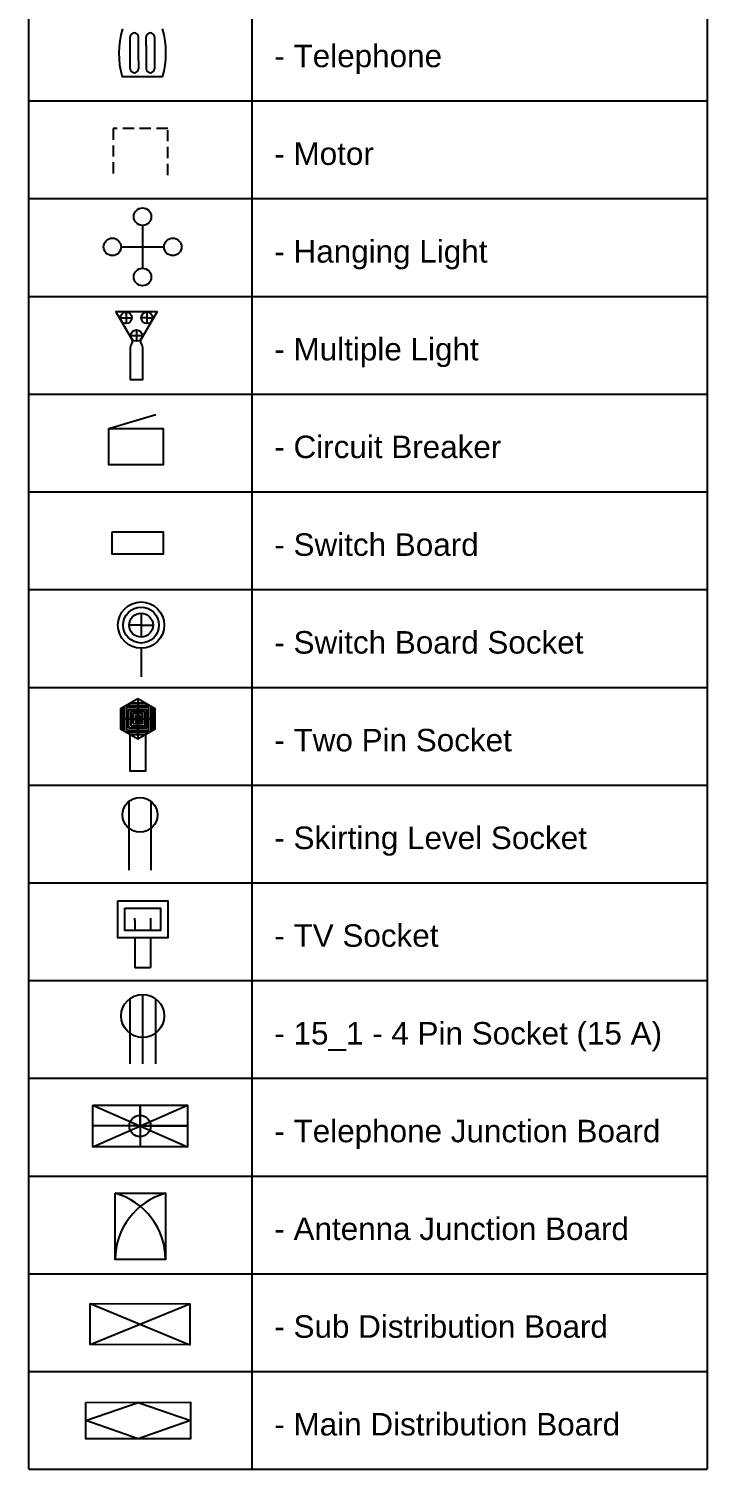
# Model space of a CAD drawing. Header units: feet. Extents: x 388 to 448, y -10 to 242.
# Drawn here: x 388.1 to 448.4, y -9.6 to 118.5 of the extents above; entities that cross this region are included whole.
import ezdxf

# ---------------------------------------------------------------- set-up
doc = ezdxf.new("R2010")
doc.units = ezdxf.units.FT
doc.header["$MEASUREMENT"] = 0
doc.linetypes.add('CENTER2', pattern=[1.125, 0.75, -0.125, 0.125, -0.125])
doc.linetypes.add('DASHEDX2', pattern=[1.5, 1, -0.5])
doc.styles.get("Standard").update_dxf_attribs({"font": 'arial.ttf'})

# ---------------------------------------------------------------- blocks, each defined once
blk = doc.blocks.new('*U54')
at = {"color": 0, "linetype": 'CENTER2', "transparency": 16777216}
blk.add_line((0, -1.3), (0, 1.3), dxfattribs=at)

msp = doc.modelspace()

# ---------------------------------------------------------------- linework, layer by layer
at = {"linetype": 'Continuous'}
for p, q in [((407.93, 164.21), (407.93, -9.6)), ((397.84, 117.02), (397.84, 117.75)), ((398.53, 117.02), (398.53, 117.75)), ((397.84, 115.64), (397.84, 114.92)), ((398.53, 115.64), (398.53, 114.92)), ((388.1, 112.06), (448.42, 112.06)), ((388.1, 103.37), (448.42, 103.37)), ((398.21, 100.99), (398.21, 97.17)), ((396.31, 99.08), (400.12, 99.08)), ((388.1, 94.68), (448.42, 94.68)), ((396.25, 92.78), (397.26, 92.78)), ((396.75, 93.29), (396.75, 92.28)), ((398.6, 92.78), (398.09, 92.78)), ((398.6, 93.29), (398.6, 92.28)), ((398.6, 92.78), (399.1, 92.78)), ((397.17, 91.19), (398.18, 91.19)), ((397.67, 91.69), (397.67, 90.68)), ((388.1, 85.99), (448.42, 85.99)), ((395.22, 82.94), (399.38, 84.19)), ((388.1, 77.3), (448.42, 77.3)), ((388.1, 68.61), (448.42, 68.61)), ((398.08, 65.45), (397.03, 65.45)), ((398.08, 66.51), (398.08, 65.45)), ((398.08, 65.45), (399.14, 65.45)), ((398.08, 65.45), (398.08, 64.4)), ((398.08, 63.39), (398.08, 60.84)), ((388.1, 59.92), (448.42, 59.92)), ((397.78, 58.89), (397.78, 55.35)), ((396.25, 57.12), (399.32, 57.12)), ((388.1, 51.23), (448.42, 51.23)), ((388.1, 42.54), (448.42, 42.54)), ((397.52, 39.19), (397.52, 38.3)), ((398.93, 39.19), (398.93, 38.3)), ((397.52, 37.66), (397.52, 35)), ((398.93, 37.66), (398.93, 35)), ((397.52, 35), (398.93, 35)), ((388.1, 33.85), (448.42, 33.85)), ((397.07, 32.23), (397.07, 26.44)), ((398.22, 32.61), (398.22, 26.44)), ((399.37, 32.23), (399.37, 26.44)), ((388.1, 25.16), (448.42, 25.16)), ((393.79, 19.07), (402.2, 22.76)), ((393.79, 22.76), (402.2, 19.07)), ((397.99, 20.92), (397.99, 22.76)), ((397.99, 22.76), (397.99, 19.07)), ((402.2, 20.92), (393.79, 20.92)), ((397.99, 20.92), (402.2, 20.92)), ((388.1, 16.47), (448.42, 16.47)), ((388.1, 7.78), (448.42, 7.78)), ((393.55, 5.14), (402.41, 1.45)), ((393.55, 1.48), (402.41, 5.1)), ((388.1, -0.91), (448.42, -0.91)), ((393.16, -5.28), (397.81, -3.66)), ((397.81, -3.66), (402.47, -5.27)), ((397.81, -6.89), (393.16, -5.28)), ((402.47, -5.27), (397.81, -6.89)), ((388.1, -9.6), (448.42, -9.6))]:
    msp.add_line(p, q, dxfattribs=at)
at = {"linetype": 'DASHEDX2'}
for p, q in [((400.45, 109.61), (395.61, 109.61)), ((395.61, 109.61), (395.61, 105.47)), ((400.45, 105.47), (400.45, 109.61))]:
    msp.add_line(p, q, dxfattribs=at)
at = {"linetype": 'Continuous'}
for points in [[(388.1, -9.6), (388.1, 164.21), (448.42, 164.21), (448.42, -9.6)], [(397.12, 114.92), (397.12, 117.75)], [(397.84, 115.64), (397.84, 117.02)], [(398.53, 117.02), (398.53, 115.64)], [(399.26, 117.75), (399.26, 114.92)], [(399.98, 114.19), (396.39, 114.19)], [(398.04, 90.76), (399.52, 93.32), (395.83, 93.32), (397.31, 90.76)], [(398.21, 90.12), (398.21, 87.27), (397.14, 87.27), (397.14, 90.12)], [(396.4, 58.1), (396.4, 56.14)], [(396.59, 58.21), (396.59, 56.03)], [(396.59, 58.21), (396.59, 56.03)], [(398.79, 58.31), (396.77, 58.31)], [(398.79, 58.31), (396.77, 58.31)], [(398.47, 58.5), (397.1, 58.5)], [(398.97, 56.03), (398.97, 58.21)], [(398.97, 56.03), (398.97, 58.21)], [(399.16, 56.14), (399.16, 58.1)], [(396.77, 55.93), (398.79, 55.93)], [(396.77, 55.93), (398.79, 55.93)], [(397.1, 55.74), (398.47, 55.74)], [(398.46, 55.74), (398.46, 52.46), (397.11, 52.46), (397.1, 55.74)], [(397.01, 43.67), (397.01, 49.79)], [(398.95, 49.79), (398.95, 43.67)], [(397.52, 39.19), (397.52, 39.41)], [(398.93, 39.41), (398.93, 39.19)]]:
    msp.add_lwpolyline(points, dxfattribs=at)
for points in [[(395.22, 82.94), (400.04, 82.94), (400.04, 79.7), (395.22, 79.7)], [(395.51, 73.74), (400.05, 73.74), (400.05, 71.75), (395.51, 71.75)], [(397.78, 58.89), (396.25, 58.01), (396.25, 56.23), (397.78, 55.35), (399.32, 56.23), (399.32, 58.01)], [(396.78, 56.12), (398.78, 56.12), (398.78, 58.12), (396.78, 58.12)], [(396.97, 56.31), (398.59, 56.31), (398.59, 57.93), (396.97, 57.93)], [(397.16, 56.5), (398.4, 56.5), (398.4, 57.74), (397.16, 57.74)], [(397.16, 56.5), (398.4, 56.5), (398.4, 57.74), (397.16, 57.74)], [(397.35, 56.69), (398.21, 56.69), (398.21, 57.55), (397.35, 57.55)], [(397.35, 56.69), (398.21, 56.69), (398.21, 57.55), (397.35, 57.55)], [(397.54, 56.88), (398.03, 56.88), (398.03, 57.36), (397.54, 57.36)], [(397.65, 56.99), (397.92, 56.99), (397.92, 57.25), (397.65, 57.25)], [(397.65, 56.99), (397.92, 56.99), (397.92, 57.25), (397.65, 57.25)], [(397.73, 57.07), (397.84, 57.07), (397.84, 57.18), (397.73, 57.18)], [(396, 40.93), (400.45, 40.93), (400.45, 37.66), (396, 37.66)], [(396.63, 40.3), (399.82, 40.3), (399.82, 38.3), (396.63, 38.3)], [(393.79, 22.76), (402.2, 22.76), (402.2, 19.07), (393.79, 19.07)], [(395.78, 14.94), (400.25, 14.94), (400.25, 9.04), (395.78, 9.04)], [(393.55, 5.14), (402.41, 5.1), (402.41, 1.45), (393.55, 1.48)], [(393.16, -3.66), (402.47, -3.65), (402.47, -6.89), (393.16, -6.9)]]:
    msp.add_lwpolyline(points, close=True, dxfattribs=at)
for centre, radius in [((398.21, 101.77), 0.778), ((395.53, 99.08), 0.778), ((400.9, 99.08), 0.778), ((398.21, 96.4), 0.778), ((396.75, 92.78), 0.506), ((398.6, 92.78), 0.506), ((397.67, 91.19), 0.506), ((398.08, 65.45), 2.06), ((398.08, 65.45), 1.59), ((398.08, 65.45), 1.06), ((397.98, 48.58), 1.55), ((398.22, 30.7), 1.91), ((397.99, 20.92), 0.946)]:
    msp.add_circle(centre, radius, dxfattribs=at)
for centre, radius, start, end in [((403.7, 116.29), 7.6, 163.3624, 196.0395), ((397.48, 117.75), 0.362, 0, 180), ((398.9, 117.75), 0.362, 0, 180), ((392.69, 116.33), 7.6, 343.6617, 16.3383), ((397.48, 114.92), 0.362, 180, 0), ((398.9, 114.92), 0.362, 180, 0), ((401.9, 9.04), 6.12, 105.6694, 180), ((394.13, 9.04), 6.12, 0, 74.3306)]:
    msp.add_arc(centre, radius, start, end, dxfattribs=at)
for points in [[(397.14, 90.12), (397.14, 90.34), (397.42, 90.57), (397.31, 90.76)], [(398.04, 90.76), (397.93, 90.57), (398.21, 90.34), (398.21, 90.12)]]:
    msp.add_open_spline(points, degree=3, dxfattribs=at)

# ---------------------------------------------------------------- block references
at = {"linetype": 'CENTER2'}
msp.add_blockref('*U54', (397.78, 56.92), dxfattribs=at)

# ---------------------------------------------------------------- texts
at = {"linetype": 'Continuous', "char_height": 2, "attachment_point": 1}
for s, width, insert in [('- Telephone', 19.5882, (409.93, 117.06)), ('- Motor', 8.8405, (409.93, 108.37)), ('- Hanging Light', 21.4096, (409.93, 99.68)), ('- Multiple Light', 24.458, (409.93, 90.99)), ('- Circuit Breaker', 21.0228, (409.93, 82.3)), ('- Switch Board', 20.0775, (409.93, 73.61)), ('- Switch Board Socket', 28.2263, (409.93, 64.92)), ('- Two Pin Socket', 22.0572, (409.93, 56.23)), ('- Skirting Level Socket', 30.7429, (409.93, 47.54)), ('- TV Socket', 20.016, (409.93, 38.85)), ('- 15_1 - 4 Pin Socket (15 A)', 36.6435, (409.93, 30.16)), ('- Telephone Junction Board', 36.9015, (409.93, 21.47)), ('- Antenna Junction Board', 37.5599, (409.93, 12.78)), ('- Sub Distribution Board', 32.7949, (409.93, 4.09)), ('- Main Distribution Board', 35.5852, (409.93, -4.6))]:
    msp.add_mtext_dynamic_manual_height_columns(s, width=width, gutter_width=1, heights=[0], dxfattribs=dict(at, insert=insert))

doc.saveas('drawing.dxf')
